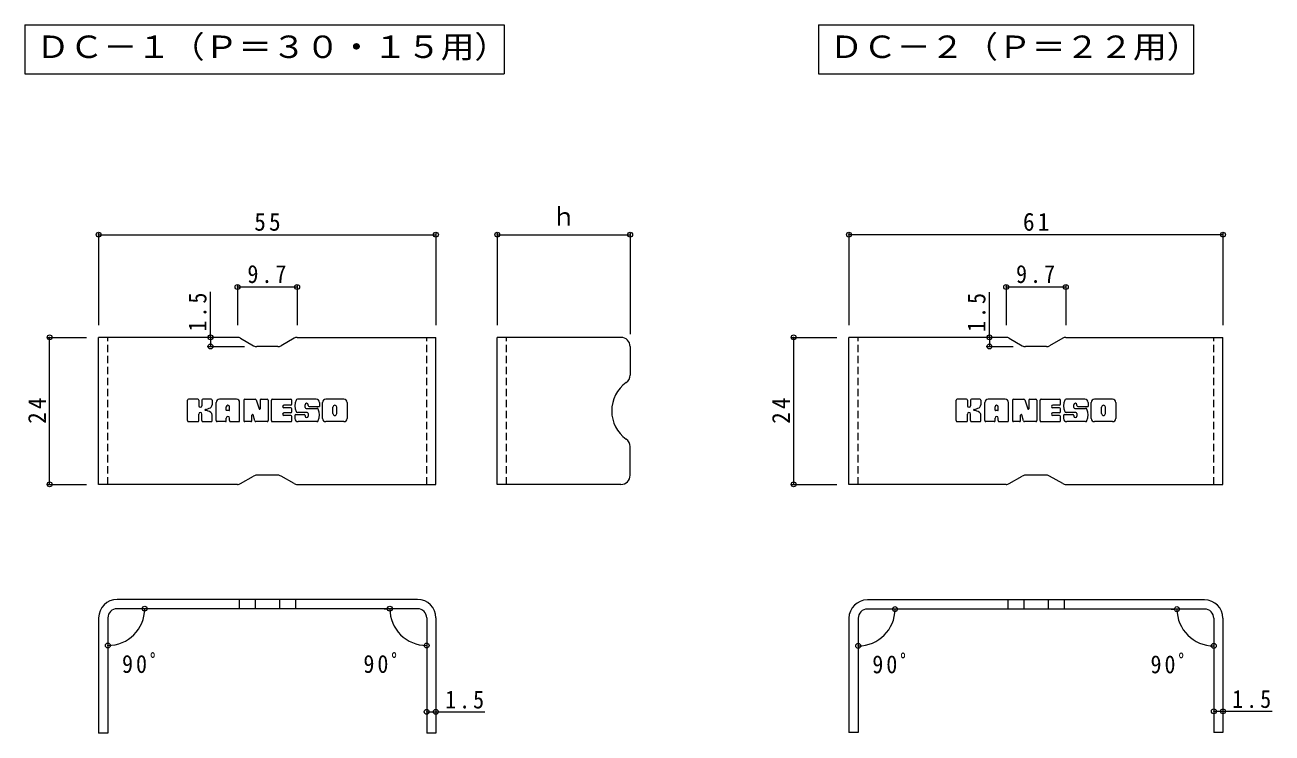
# Model space of a CAD drawing. Units: millimetres on the paper. Extents: x -28453 to 176, y -9817 to 9654.
# Drawn here: x -164.7 to 38.7, y -17.6 to 98 of the extents above; entities that cross this region are included whole.
import ezdxf
from ezdxf.enums import TextEntityAlignment as Align

# ---------------------------------------------------------------- set-up
doc = ezdxf.new("R2010")
doc.units = ezdxf.units.MM
doc.header["$PDMODE"] = 32
doc.header["$PDSIZE"] = 0.8
doc.linetypes.add('DASHED1', pattern=[1.8, 1.2, -0.6])
for name, color, linetype, lineweight in [('0-3_建具', 6, 'Continuous', 9), ('0-4_その他', 7, 'Continuous', 9), ('0-5_寸法', 2, 'Continuous', 9), ('0-F', 7, 'Continuous', 9)]:
    doc.layers.add(name, color=color, linetype=linetype, lineweight=lineweight)
doc.styles.add('ＭＳ ゴシック', font='')
doc.styles.get('ＭＳ ゴシック').set_extended_font_data('MS Gothic')

msp = doc.modelspace()

# ---------------------------------------------------------------- linework, layer by layer
at = {"layer": '0-3_建具'}
for p, q in [((-152.711, 22.966), (-152.711, 46.966)), ((-130.067, 46.965), (-152.711, 46.965)), ((-129.567, 46.831), (-127.433, 45.599)), ((-120.835, 46.831), (-122.969, 45.599)), ((-120.335, 46.965), (-97.711, 46.965)), ((-87.694, 22.966), (-87.694, 46.966)), ((-67.544, 46.966), (-87.694, 46.966)), ((-30.35, 22.966), (-30.35, 46.966)), ((-4.716, 46.965), (-30.35, 46.965)), ((-4.216, 46.831), (-2.082, 45.599)), ((4.516, 46.831), (2.382, 45.599)), ((5.016, 46.965), (30.65, 46.965)), ((30.65, 22.966), (30.65, 46.966)), ((-123.469, 45.465), (-126.933, 45.465)), ((-66.044, 45.466), (-66.044, 40.797)), ((1.882, 45.465), (-1.582, 45.465)), ((-66.044, 24.466), (-66.044, 29.135)), ((-123.469, 24.466), (-126.933, 24.466)), ((1.882, 24.466), (-1.582, 24.466)), ((-130.067, 22.966), (-152.711, 22.966)), ((-129.567, 23.1), (-127.433, 24.332)), ((-120.835, 23.1), (-122.969, 24.332)), ((-67.544, 22.966), (-87.694, 22.966)), ((-4.716, 22.966), (-30.35, 22.966)), ((-4.216, 23.1), (-2.082, 24.332)), ((4.516, 23.1), (2.382, 24.332)), ((5.016, 22.966), (30.65, 22.966)), ((-100.711, 4.178), (-149.711, 4.178)), ((-129.799, 4.178), (-129.799, 2.678)), ((-127.201, 4.178), (-127.201, 2.678)), ((-123.221, 4.178), (-123.221, 2.678)), ((-120.623, 4.178), (-120.623, 2.678)), ((27.65, 4.115), (-27.35, 4.115)), ((-4.438, 4.115), (-4.438, 2.615)), ((-1.84, 4.115), (-1.84, 2.615)), ((2.139, 4.115), (2.139, 2.615)), ((4.737, 4.115), (4.737, 2.615)), ((-100.711, 2.678), (-149.711, 2.678)), ((27.65, 2.615), (-27.35, 2.615)), ((-152.711, 1.178), (-152.711, -17.622)), ((-151.211, 1.178), (-151.211, -17.622)), ((-99.211, 1.178), (-99.211, -17.622)), ((-97.711, 1.178), (-97.711, -17.622)), ((-30.35, 1.115), (-30.35, -17.535)), ((-28.85, 1.115), (-28.85, -17.535)), ((29.15, 1.115), (29.15, -17.535)), ((30.65, 1.115), (30.65, -17.535)), ((-151.211, -17.622), (-152.711, -17.622)), ((-97.711, -17.622), (-99.211, -17.622)), ((-28.85, -17.535), (-30.35, -17.535)), ((30.65, -17.535), (29.15, -17.535))]:
    msp.add_line(p, q, dxfattribs=at)
at = {"layer": '0-3_建具', "linetype": 'DASHED1'}
for p, q in [((-151.211, 22.966), (-151.211, 46.966)), ((-99.211, 22.966), (-99.211, 46.966)), ((-86.194, 22.966), (-86.194, 46.966)), ((-28.85, 22.966), (-28.85, 46.966)), ((29.15, 22.966), (29.15, 46.966))]:
    msp.add_line(p, q, dxfattribs=at)
at = {"layer": '0-3_建具'}
msp.add_lwpolyline([(-120.335, 22.966), (-97.711, 22.966), (-97.711, 46.966)], dxfattribs=at)
for centre, radius, start, end in [((-130.067, 45.965), 1, 60, 90), ((-120.335, 45.965), 1, 90, 120), ((-67.544, 45.466), 1.5, 0, 90), ((-4.716, 45.965), 1, 60, 90), ((5.016, 45.965), 1, 90, 120), ((-126.933, 46.465), 1, 240, 270), ((-123.469, 46.465), 1, 270, 300), ((-1.582, 46.465), 1, 240, 270), ((1.882, 46.465), 1, 270, 300), ((-67.544, 40.797), 1.5, 305.54874, 0), ((-63.378, 34.966), 5.667, 125.54874, 234.45126), ((-67.544, 29.135), 1.5, 0, 54.45126), ((-126.933, 23.466), 1, 90, 120), ((-123.469, 23.466), 1, 60, 90), ((-67.544, 24.466), 1.5, 270, 0), ((-1.582, 23.466), 1, 90, 120), ((1.882, 23.466), 1, 60, 90), ((-130.067, 23.966), 1, 270, 300), ((-120.335, 23.966), 1, 240, 270), ((-4.716, 23.966), 1, 270, 300), ((5.016, 23.966), 1, 240, 270), ((-149.711, 1.178), 3, 90, 180), ((-100.711, 1.178), 3, 0, 90), ((-27.35, 1.115), 3, 90, 180), ((27.65, 1.115), 3, 0, 90), ((-149.711, 1.178), 1.5, 90, 180), ((-100.711, 1.178), 1.5, 0, 90), ((-27.35, 1.115), 1.5, 90, 180), ((27.65, 1.115), 1.5, 0, 90)]:
    msp.add_arc(centre, radius, start, end, dxfattribs=at)
at = {"layer": '0-4_その他'}
for p, q in [((-152.711, 64.02), (-152.711, 48.965)), ((-152.711, 63.72), (-97.711, 63.72)), ((-97.711, 64.02), (-97.711, 48.965)), ((-87.694, 64.02), (-87.694, 48.966)), ((-87.694, 63.72), (-66.044, 63.72)), ((-66.044, 64.02), (-66.044, 47.466)), ((-30.35, 64.02), (-30.35, 48.966)), ((30.65, 63.72), (-30.35, 63.72)), ((30.65, 64.02), (30.65, 48.965)), ((-130.067, 55.492), (-130.067, 48.965)), ((-130.067, 55.192), (-120.335, 55.192)), ((-120.335, 55.492), (-120.335, 48.965)), ((-4.716, 55.492), (-4.716, 48.965)), ((-4.716, 55.192), (5.016, 55.192)), ((5.016, 55.492), (5.016, 48.965)), ((-134.484, 46.965), (-134.484, 54.412)), ((-7.445, 46.965), (-7.445, 54.349)), ((-161.002, 46.965), (-154.711, 46.965)), ((-160.702, 22.966), (-160.702, 46.965)), ((-134.484, 46.965), (-134.484, 45.465)), ((-39.671, 46.965), (-32.35, 46.965)), ((-39.371, 46.965), (-39.371, 22.966)), ((-7.445, 46.965), (-7.445, 45.465)), ((-134.784, 45.465), (-128.933, 45.465)), ((-7.745, 45.465), (-3.582, 45.465)), ((-161.002, 22.966), (-154.711, 22.966)), ((-39.671, 22.966), (-32.35, 22.966)), ((-144.262, 2.678), (-144.901, 2.678)), ((-106.16, 2.678), (-105.521, 2.678)), ((-21.901, 2.615), (-22.541, 2.615)), ((22.201, 2.615), (22.84, 2.615)), ((-151.211, -2.847), (-151.211, -3.032)), ((-99.211, -2.847), (-99.211, -3.032)), ((-28.85, -2.91), (-28.85, -3.095)), ((29.15, -2.91), (29.15, -3.095)), ((-99.211, -14.152), (-97.711, -14.152)), ((-97.711, -14.152), (-89.71, -14.152)), ((29.15, -14.065), (30.65, -14.065)), ((30.65, -14.065), (38.651, -14.065))]:
    msp.add_line(p, q, dxfattribs=at)
for centre, start, end in [((-151.211, 2.678), 270, 0), ((-99.211, 2.678), 180, 270), ((-28.85, 2.615), 270, 0), ((29.15, 2.615), 180, 270)]:
    msp.add_arc(centre, 6.01, start, end, dxfattribs=at)
for p in [(-152.711, 63.72), (-97.711, 63.72), (-87.694, 63.72), (-66.044, 63.72), (-30.35, 63.72), (30.65, 63.72), (-130.067, 55.192), (-120.335, 55.192), (-4.716, 55.192), (5.016, 55.192), (-160.702, 46.965), (-134.484, 46.965), (-39.371, 46.965), (-7.445, 46.965), (-134.484, 45.465), (-7.445, 45.465), (-160.702, 22.966), (-39.371, 22.966), (-145.201, 2.678), (-105.221, 2.678), (-22.841, 2.615), (23.14, 2.615), (-151.211, -3.332), (-99.211, -3.332), (-28.85, -3.395), (29.15, -3.395), (-99.211, -14.152), (-97.711, -14.152), (29.15, -14.065), (30.65, -14.065)]:
    msp.add_point(p, dxfattribs=at)
at = {"layer": '0-5_寸法', "color": 7}
for p, q in [((-164.732, 97.957), (-164.732, 89.957)), ((-164.732, 97.957), (-86.566, 97.957)), ((-86.566, 97.957), (-86.566, 89.957)), ((-35.341, 97.957), (-35.341, 89.957)), ((-35.341, 97.957), (25.844, 97.957)), ((25.844, 97.957), (25.844, 89.957)), ((-164.732, 89.957), (-86.566, 89.957)), ((-35.341, 89.957), (25.844, 89.957))]:
    msp.add_line(p, q, dxfattribs=at)
at = {"layer": '0-F'}
for p, q in [((-138.222, 33.368), (-138.222, 36.721)), ((-136.54, 36.879), (-138.065, 36.879)), ((-136.383, 36.721), (-136.383, 35.797)), ((-135.88, 36.721), (-135.88, 35.797)), ((-134.376, 36.879), (-135.723, 36.879)), ((-134.218, 36.721), (-134.218, 35.94)), ((-130.239, 36.879), (-133.029, 36.879)), ((-129.041, 36.721), (-129.041, 33.368)), ((-128.884, 36.879), (-127.18, 36.879)), ((-127.03, 36.769), (-126.552, 35.275)), ((-126.39, 36.721), (-126.39, 35.301)), ((-126.233, 36.879), (-125.213, 36.879)), ((-125.056, 36.721), (-125.056, 33.368)), ((-124.547, 33.368), (-124.547, 36.721)), ((-124.39, 36.879), (-121.369, 36.879)), ((-121.212, 36.044), (-121.212, 36.721)), ((-117.228, 36.879), (-120.28, 36.879)), ((-112.724, 36.879), (-115.671, 36.879)), ((-12.862, 33.368), (-12.862, 36.721)), ((-11.179, 36.879), (-12.704, 36.879)), ((-11.022, 36.721), (-11.022, 35.797)), ((-10.52, 36.721), (-10.52, 35.797)), ((-9.015, 36.879), (-10.362, 36.879)), ((-8.858, 36.721), (-8.858, 35.94)), ((-4.878, 36.879), (-7.669, 36.879)), ((-3.68, 36.721), (-3.68, 33.368)), ((-3.523, 36.879), (-1.819, 36.879)), ((-1.669, 36.769), (-1.191, 35.275)), ((-1.03, 36.721), (-1.03, 35.301)), ((-0.873, 36.879), (0.148, 36.879)), ((0.305, 36.721), (0.305, 33.368)), ((0.813, 33.368), (0.813, 36.721)), ((0.971, 36.879), (3.992, 36.879)), ((4.149, 36.044), (4.149, 36.721)), ((8.133, 36.879), (5.081, 36.879)), ((12.637, 36.879), (9.689, 36.879)), ((-133.553, 33.368), (-133.553, 36.355)), ((-131.889, 35.084), (-131.889, 35.625)), ((-131.431, 35.031), (-131.837, 35.031)), ((-131.379, 35.084), (-131.379, 35.625)), ((-129.715, 33.368), (-129.715, 36.355)), ((-121.369, 34.642), (-122.492, 34.642)), ((-121.369, 35.887), (-122.486, 35.887)), ((-121.369, 35.447), (-122.486, 35.447)), ((-121.212, 34.799), (-121.212, 35.29)), ((-118.698, 34.71), (-120.28, 34.71)), ((-119.049, 35.536), (-119.049, 35.949)), ((-118.892, 35.378), (-117.132, 35.378)), ((-118.532, 35.857), (-118.532, 35.949)), ((-118.375, 35.7), (-116.704, 35.7)), ((-116.704, 36.355), (-116.704, 35.7)), ((-116.195, 33.734), (-116.195, 36.355)), ((-114.519, 34.532), (-114.519, 35.557)), ((-113.876, 34.532), (-113.876, 35.557)), ((-112.2, 36.355), (-112.2, 33.734)), ((-8.192, 33.368), (-8.192, 36.355)), ((-6.529, 35.084), (-6.529, 35.625)), ((-6.07, 35.031), (-6.476, 35.031)), ((-6.018, 35.084), (-6.018, 35.625)), ((-4.354, 33.368), (-4.354, 36.355)), ((3.992, 34.642), (2.869, 34.642)), ((3.992, 35.887), (2.875, 35.887)), ((3.992, 35.447), (2.875, 35.447)), ((4.149, 34.799), (4.149, 35.29)), ((6.663, 34.71), (5.081, 34.71)), ((6.312, 35.536), (6.312, 35.949)), ((6.469, 35.378), (8.229, 35.378)), ((6.829, 35.857), (6.829, 35.949)), ((6.986, 35.7), (8.657, 35.7)), ((8.657, 36.355), (8.657, 35.7)), ((9.165, 33.734), (9.165, 36.355)), ((10.842, 34.532), (10.842, 35.557)), ((11.484, 34.532), (11.484, 35.557)), ((13.161, 36.355), (13.161, 33.734)), ((-138.065, 33.21), (-136.54, 33.21)), ((-136.383, 33.368), (-136.383, 34.453)), ((-135.886, 33.368), (-135.886, 34.453)), ((-135.728, 33.21), (-134.373, 33.21)), ((-134.216, 33.368), (-134.216, 34.298)), ((-132.046, 33.21), (-133.396, 33.21)), ((-131.889, 33.368), (-131.889, 33.787)), ((-131.379, 33.368), (-131.379, 33.787)), ((-131.222, 33.21), (-129.872, 33.21)), ((-127.882, 33.21), (-128.884, 33.21)), ((-127.725, 33.368), (-127.725, 34.277)), ((-127.236, 33.323), (-127.527, 34.306)), ((-125.213, 33.21), (-127.086, 33.21)), ((-124.39, 33.21), (-121.382, 33.21)), ((-121.382, 34.213), (-122.492, 34.213)), ((-121.225, 33.368), (-121.225, 34.056)), ((-120.708, 34.222), (-120.708, 33.734)), ((-120.551, 34.38), (-119.197, 34.38)), ((-117.132, 33.21), (-120.184, 33.21)), ((-119.04, 34.222), (-119.04, 34.112)), ((-118.541, 34.552), (-118.541, 34.112)), ((-112.724, 33.21), (-115.671, 33.21)), ((-12.704, 33.21), (-11.179, 33.21)), ((-11.022, 33.368), (-11.022, 34.453)), ((-10.525, 33.368), (-10.525, 34.453)), ((-10.368, 33.21), (-9.012, 33.21)), ((-8.855, 33.368), (-8.855, 34.298)), ((-6.686, 33.21), (-8.035, 33.21)), ((-6.529, 33.368), (-6.529, 33.787)), ((-6.018, 33.368), (-6.018, 33.787)), ((-5.861, 33.21), (-4.511, 33.21)), ((-2.521, 33.21), (-3.523, 33.21)), ((-2.364, 33.368), (-2.364, 34.277)), ((-1.876, 33.323), (-2.167, 34.306)), ((0.148, 33.21), (-1.725, 33.21)), ((0.971, 33.21), (3.979, 33.21)), ((3.979, 34.213), (2.869, 34.213)), ((4.136, 33.368), (4.136, 34.056)), ((4.653, 34.222), (4.653, 33.734)), ((4.81, 34.38), (6.163, 34.38)), ((8.229, 33.21), (5.177, 33.21)), ((6.32, 34.222), (6.32, 34.112)), ((6.82, 34.552), (6.82, 34.112)), ((12.637, 33.21), (9.689, 33.21))]:
    msp.add_line(p, q, dxfattribs=at)
for centre, radius, start, end in [((-138.065, 36.721), 0.157, 90, 180), ((-136.54, 36.721), 0.157, 0, 90), ((-135.723, 36.721), 0.157, 90, 180), ((-134.376, 36.721), 0.157, 0, 90), ((-133.029, 36.355), 0.524, 90, 180), ((-130.239, 36.355), 0.524, 0, 90), ((-128.884, 36.721), 0.157, 90, 180), ((-127.18, 36.721), 0.157, 17.75635, 90), ((-126.233, 36.721), 0.157, 90, 180), ((-125.213, 36.721), 0.157, 0, 90), ((-124.39, 36.721), 0.157, 90, 180), ((-121.369, 36.721), 0.157, 0, 90), ((-118.332, 35.794), 2.376, 157.10112, 202.89888), ((-120.28, 36.617), 0.262, 90, 157.10112), ((-117.228, 36.355), 0.524, 0, 90), ((-115.671, 36.355), 0.524, 90, 180), ((-112.724, 36.355), 0.524, 0, 90), ((-12.704, 36.721), 0.157, 90, 180), ((-11.179, 36.721), 0.157, 0, 90), ((-10.362, 36.721), 0.157, 90, 180), ((-9.015, 36.721), 0.157, 0, 90), ((-7.669, 36.355), 0.524, 90, 180), ((-4.878, 36.355), 0.524, 0, 90), ((-3.523, 36.721), 0.157, 90, 180), ((-1.819, 36.721), 0.157, 17.75635, 90), ((-0.873, 36.721), 0.157, 90, 180), ((0.148, 36.721), 0.157, 0, 90), ((0.971, 36.721), 0.157, 90, 180), ((3.992, 36.721), 0.157, 0, 90), ((7.029, 35.794), 2.376, 157.10112, 202.89888), ((5.081, 36.617), 0.262, 90, 157.10112), ((8.133, 36.355), 0.524, 0, 90), ((9.689, 36.355), 0.524, 90, 180), ((12.637, 36.355), 0.524, 0, 90), ((-136.132, 35.797), 0.251, 180, 0), ((-136.134, 34.453), 0.249, 0, 180), ((-135.297, 35.123), 0.0878, 97.33171, 266.57183), ((-135.598, 37.457), 2.265, 277.33171, 299.42073), ((-135.401, 33.397), 1.641, 53.71985, 86.57183), ((-134.742, 35.94), 0.524, 299.42073, 0), ((-134.74, 34.298), 0.524, 0, 53.71985), ((-131.634, 35.625), 0.255, 0, 180), ((-131.837, 35.084), 0.0524, 180, 270), ((-131.431, 35.084), 0.0524, 270, 0), ((-126.473, 35.301), 0.0827, 197.75635, 0), ((-122.486, 35.667), 0.22, 90, 270), ((-122.492, 34.427), 0.214, 90, 270), ((-121.369, 36.044), 0.157, 270, 0), ((-121.369, 35.29), 0.157, 0, 90), ((-121.369, 34.799), 0.157, 270, 0), ((-120.28, 34.972), 0.262, 202.89888, 270), ((-118.791, 35.949), 0.259, 0, 180), ((-118.892, 35.536), 0.157, 180, 270), ((-118.698, 34.552), 0.157, 0, 90), ((-118.375, 35.857), 0.157, 180, 270), ((-117.132, 35.116), 0.262, 22.90802, 90), ((-119.077, 34.294), 2.374, 337.09198, 22.90802), ((-114.197, 35.557), 0.321, 0, 180), ((-10.771, 35.797), 0.251, 180, 0), ((-10.773, 34.453), 0.249, 0, 180), ((-9.937, 35.123), 0.0878, 97.33171, 266.57183), ((-10.237, 37.457), 2.265, 277.33171, 299.42073), ((-10.04, 33.397), 1.641, 53.71985, 86.57183), ((-9.382, 35.94), 0.524, 299.42073, 0), ((-9.379, 34.298), 0.524, 0, 53.71985), ((-6.273, 35.625), 0.255, 0, 180), ((-6.476, 35.084), 0.0524, 180, 270), ((-6.07, 35.084), 0.0524, 270, 0), ((-1.112, 35.301), 0.0827, 197.75635, 0), ((2.875, 35.667), 0.22, 90, 270), ((2.869, 34.427), 0.214, 90, 270), ((3.992, 36.044), 0.157, 270, 0), ((3.992, 35.29), 0.157, 0, 90), ((3.992, 34.799), 0.157, 270, 0), ((5.081, 34.972), 0.262, 202.89888, 270), ((6.57, 35.949), 0.259, 0, 180), ((6.469, 35.536), 0.157, 180, 270), ((6.663, 34.552), 0.157, 0, 90), ((6.986, 35.857), 0.157, 180, 270), ((8.229, 35.116), 0.262, 22.90802, 90), ((6.283, 34.294), 2.374, 337.09198, 22.90802), ((11.163, 35.557), 0.321, 0, 180), ((-138.065, 33.368), 0.157, 180, 270), ((-136.54, 33.368), 0.157, 270, 0), ((-135.728, 33.368), 0.157, 180, 270), ((-134.373, 33.368), 0.157, 270, 0), ((-133.396, 33.368), 0.157, 180, 270), ((-132.046, 33.368), 0.157, 270, 0), ((-131.634, 33.787), 0.255, 0, 180), ((-131.222, 33.368), 0.157, 180, 270), ((-129.872, 33.368), 0.157, 270, 0), ((-128.884, 33.368), 0.157, 180, 270), ((-127.882, 33.368), 0.157, 270, 0), ((-127.624, 34.277), 0.101, 16.48875, 180), ((-127.086, 33.368), 0.157, 196.48875, 270), ((-125.213, 33.368), 0.157, 270, 0), ((-124.39, 33.368), 0.157, 180, 270), ((-121.382, 34.056), 0.157, 0, 90), ((-121.382, 33.368), 0.157, 270, 0), ((-120.551, 34.222), 0.157, 90, 180), ((-120.184, 33.734), 0.524, 180, 270), ((-119.197, 34.222), 0.157, 0, 90), ((-118.791, 34.112), 0.25, 180, 0), ((-117.132, 33.472), 0.262, 270, 337.09198), ((-115.671, 33.734), 0.524, 180, 270), ((-114.197, 34.532), 0.321, 180, 0), ((-112.724, 33.734), 0.524, 270, 0), ((-12.704, 33.368), 0.157, 180, 270), ((-11.179, 33.368), 0.157, 270, 0), ((-10.368, 33.368), 0.157, 180, 270), ((-9.012, 33.368), 0.157, 270, 0), ((-8.035, 33.368), 0.157, 180, 270), ((-6.686, 33.368), 0.157, 270, 0), ((-6.273, 33.787), 0.255, 0, 180), ((-5.861, 33.368), 0.157, 180, 270), ((-4.511, 33.368), 0.157, 270, 0), ((-3.523, 33.368), 0.157, 180, 270), ((-2.521, 33.368), 0.157, 270, 0), ((-2.263, 34.277), 0.101, 16.48875, 180), ((-1.725, 33.368), 0.157, 196.48875, 270), ((0.148, 33.368), 0.157, 270, 0), ((0.971, 33.368), 0.157, 180, 270), ((3.979, 34.056), 0.157, 0, 90), ((3.979, 33.368), 0.157, 270, 0), ((4.81, 34.222), 0.157, 90, 180), ((5.177, 33.734), 0.524, 180, 270), ((6.163, 34.222), 0.157, 0, 90), ((6.57, 34.112), 0.25, 180, 0), ((8.229, 33.472), 0.262, 270, 337.09198), ((9.689, 33.734), 0.524, 180, 270), ((11.163, 34.532), 0.321, 180, 0), ((12.637, 33.734), 0.524, 270, 0)]:
    msp.add_arc(centre, radius, start, end, dxfattribs=at)

# ---------------------------------------------------------------- texts
at = {"layer": '0-4_その他', "color": 2, "style": 'ＭＳ ゴシック'}
msp.add_text('ｈ', height=2.933, dxfattribs=at).set_placement((-78.869, 64.32), align=Align.BOTTOM_LEFT)
at = {"layer": '0-4_その他', "color": 2, "char_height": 2.933, "attachment_point": 7, "style": 'ＭＳ ゴシック'}
for s, insert in [('\\T1.27;\\W0.95;55', (-127.336, 64.32)), ('\\T1.27;\\W0.95;61', (-1.975, 64.32)), ('\\T1.27;\\W0.9;9.7', (-128.451, 55.792)), ('\\T1.27;\\W0.9;9.7', (-3.1, 55.792)), ('\\T1.27;\\W0.9;90ﾟ', (-148.901, -7.846)), ('\\T1.27;\\W0.9;90ﾟ', (-109.535, -7.846)), ('\\T1.27;\\W0.9;90ﾟ', (-26.54, -7.909)), ('\\T1.27;\\W0.9;90ﾟ', (18.826, -7.909)), ('\\T1.27;\\W0.9;1.5', (-96.21, -13.652)), ('\\T1.27;\\W0.9;1.5', (32.151, -13.565))]:
    msp.add_mtext(s, dxfattribs=dict(at, insert=insert))
at = {"layer": '0-4_その他', "color": 2, "char_height": 2.933, "attachment_point": 7, "rotation": 90, "style": 'ＭＳ ゴシック'}
for s, insert in [('\\T1.27;\\W0.9;1.5', (-135.084, 47.912)), ('\\T1.27;\\W0.9;1.5', (-8.045, 47.849)), ('\\T1.27;\\W0.95;24', (-161.302, 32.841)), ('\\T1.27;\\W0.95;24', (-39.971, 32.841))]:
    msp.add_mtext(s, dxfattribs=dict(at, insert=insert))
at = {"layer": '0-5_寸法', "color": 3, "style": 'ＭＳ ゴシック', "width": 1.1}
for s, p in [('ＤＣ－１（Ｐ＝３０・１５用）', (-162.932, 91.457)), ('ＤＣ－２（Ｐ＝２２用）', (-33.541, 91.457))]:
    msp.add_text(s, height=3.666, dxfattribs=at).set_placement(p, align=Align.BOTTOM_LEFT)

doc.saveas('drawing.dxf')
